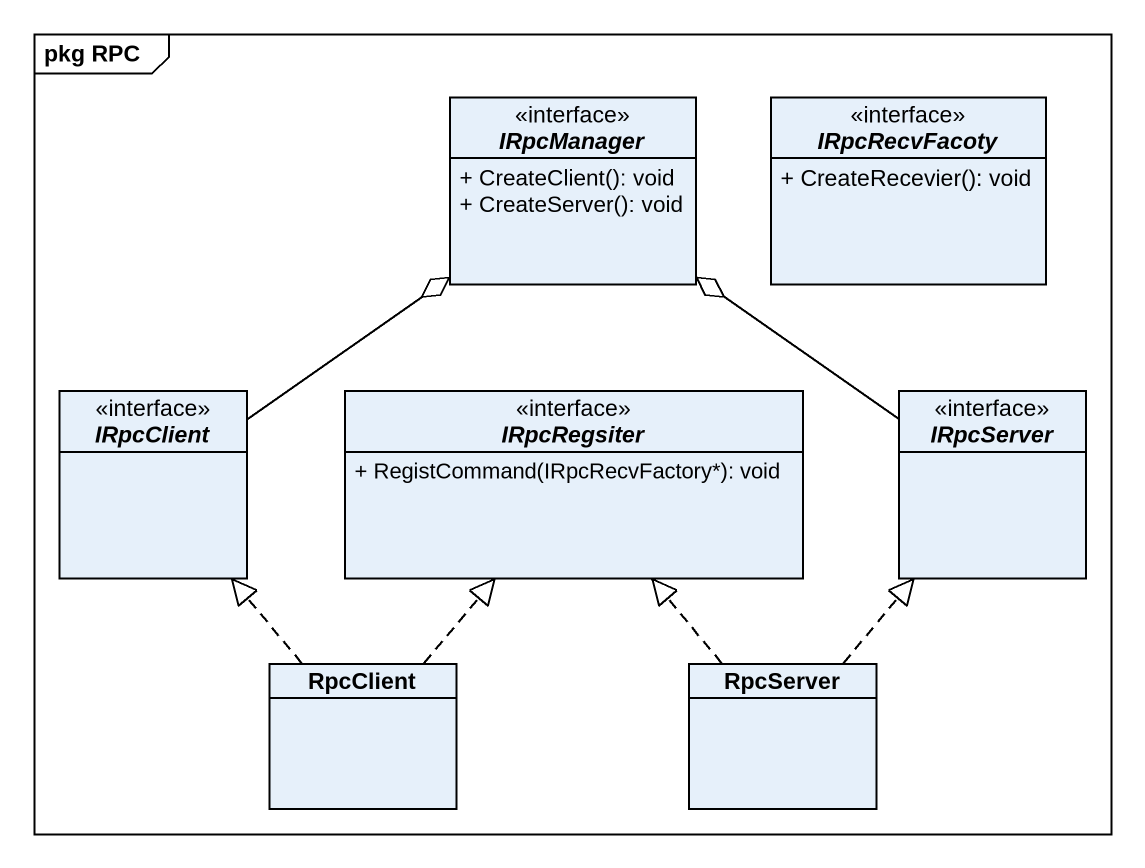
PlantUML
@startuml
mainframe pkg RPC
hide circle
hide empty members
skinparam classAttributeIconSize 0
interface IRpcManager <<interface>> {
  + CreateClient(): void
  + CreateServer(): void
}
interface IRpcRecvFacoty <<interface>> {
  + CreateRecevier(): void
}
interface IRpcClient <<interface>>
interface IRpcRegsiter <<interface>> {
  + RegistCommand(IRpcRecvFactory*): void
}
interface IRpcServer <<interface>>
class RpcClient
class RpcServer
IRpcClient -up-o IRpcManager
IRpcServer -up-o IRpcManager
RpcClient .up.|> IRpcClient
RpcClient .up.|> IRpcRegsiter
RpcServer .up.|> IRpcRegsiter
RpcServer .up.|> IRpcServer
@enduml
